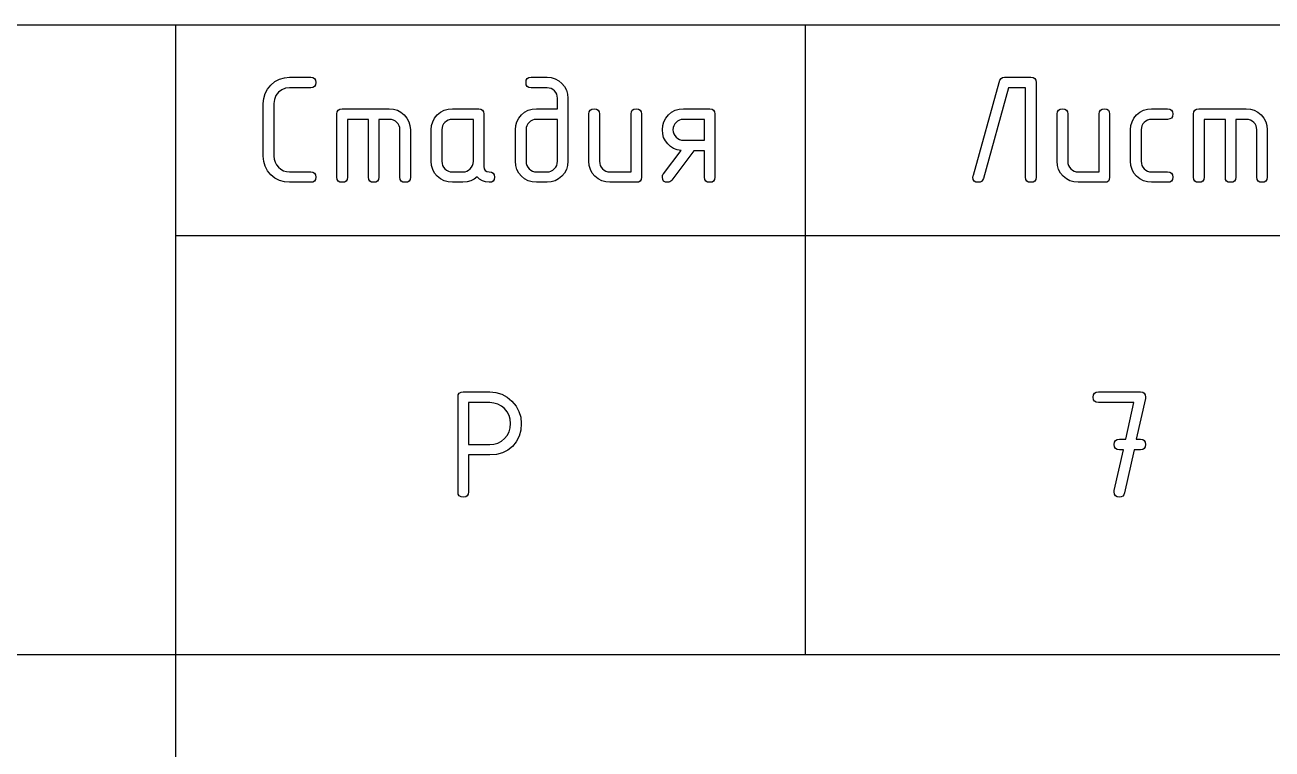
# Model space of a CAD drawing. Header units: millimetres. Extents: x 1 to 1188, y 1 to 840.
# Drawn here: x 1131.23 to 1160.91, y 18.46 to 35.69 of the extents above; entities that cross this region are included whole.
import ezdxf

# ---------------------------------------------------------------- set-up
doc = ezdxf.new("R2010")
doc.units = ezdxf.units.MM
doc.layers.add('GEOMETRY', color=7, linetype='Continuous')
doc.layers.add('TEXT_OUTLINE', color=7, linetype='Continuous')

msp = doc.modelspace()

# ---------------------------------------------------------------- linework, layer by layer
at = {"layer": 'GEOMETRY'}
for points in [[(999.815, 35.694), (1184.79, 35.694)], [(1134.816, 35.694), (1134.816, 5.658)], [(1149.802, 35.694), (1149.802, 20.708)], [(1137.533, 34.45), (1138.035, 34.45)], [(1143.28, 34.45), (1143.661, 34.45)], [(1154.546, 34.45), (1155.174, 34.45)], [(1138.035, 34.197), (1137.533, 34.197)], [(1143.661, 34.197), (1143.28, 34.197)], [(1153.807, 32.118), (1154.419, 34.323)], [(1155.047, 32.074), (1155.047, 34.197), (1154.645, 34.197), (1154.044, 32.036)], [(1155.301, 34.323), (1155.301, 32.074)], [(1143.407, 33.7), (1143.909, 33.7), (1143.909, 33.948)], [(1144.157, 33.948), (1144.157, 32.449)], [(1136.905, 32.57), (1136.905, 33.822)], [(1137.159, 33.822), (1137.159, 32.57)], [(1138.654, 32.074), (1138.654, 33.574)], [(1138.781, 33.7), (1139.906, 33.7)], [(1141.406, 33.7), (1142.034, 33.7)], [(1142.155, 33.574), (1142.155, 32.322)], [(1144.655, 32.449), (1144.655, 33.574)], [(1144.908, 33.574), (1144.908, 32.449)], [(1145.156, 32.196), (1145.658, 32.196), (1145.658, 33.574)], [(1145.906, 33.574), (1145.906, 32.074)], [(1146.906, 33.7), (1147.534, 33.7)], [(1147.655, 33.574), (1147.655, 32.074)], [(1155.797, 32.449), (1155.797, 33.574)], [(1156.051, 33.574), (1156.051, 32.449)], [(1156.299, 32.196), (1156.801, 32.196), (1156.801, 33.574)], [(1157.049, 33.574), (1157.049, 32.074)], [(1158.048, 33.7), (1158.423, 33.7)], [(1159.048, 32.074), (1159.048, 33.574)], [(1159.175, 33.7), (1160.299, 33.7)], [(1139.41, 32.074), (1139.41, 33.447), (1138.908, 33.447), (1138.908, 32.074)], [(1139.906, 33.447), (1139.658, 33.447), (1139.658, 32.074)], [(1141.907, 33.447), (1141.406, 33.447)], [(1141.907, 32.449), (1141.907, 33.447)], [(1143.909, 32.449), (1143.909, 33.447), (1143.407, 33.447)], [(1146.906, 32.951), (1147.407, 32.951), (1147.407, 33.447), (1146.906, 33.447)], [(1158.423, 33.447), (1158.048, 33.447)], [(1159.803, 32.074), (1159.803, 33.447), (1159.301, 33.447), (1159.301, 32.074)], [(1160.299, 33.447), (1160.051, 33.447), (1160.051, 32.074)], [(1140.159, 32.074), (1140.159, 33.199)], [(1140.407, 33.199), (1140.407, 32.074)], [(1140.904, 32.449), (1140.904, 33.199)], [(1141.158, 33.199), (1141.158, 32.449)], [(1142.905, 32.449), (1142.905, 33.199)], [(1143.159, 33.199), (1143.159, 32.449)], [(1157.547, 32.449), (1157.547, 33.199)], [(1157.8, 33.199), (1157.8, 32.449)], [(1160.553, 32.074), (1160.553, 33.199)], [(1160.801, 33.199), (1160.801, 32.074)], [(1146.431, 32.146), (1146.85, 32.703)], [(1147.407, 32.074), (1147.407, 32.697), (1147.154, 32.697), (1146.63, 31.997)], [(1137.533, 32.196), (1138.035, 32.196)], [(1141.406, 32.196), (1141.659, 32.196)], [(1143.407, 32.196), (1143.661, 32.196)], [(1158.048, 32.196), (1158.423, 32.196)], [(1138.035, 31.948), (1137.533, 31.948)], [(1141.659, 31.948), (1141.406, 31.948)], [(1143.661, 31.948), (1143.407, 31.948)], [(1145.785, 31.948), (1145.156, 31.948)], [(1156.927, 31.948), (1156.299, 31.948)], [(1158.423, 31.948), (1158.048, 31.948)], [(1134.816, 30.678), (1184.79, 30.678)], [(1141.541, 24.581), (1141.541, 26.83)], [(1141.667, 26.957), (1142.296, 26.957)], [(1156.78, 26.957), (1157.784, 26.957)], [(1157.905, 26.836), (1157.905, 26.803), (1157.684, 25.833), (1157.784, 25.833)], [(1141.794, 26.704), (1141.794, 25.706), (1142.296, 25.706)], [(1142.296, 26.704), (1141.794, 26.704)], [(1157.282, 25.833), (1157.431, 25.833), (1157.624, 26.704), (1156.78, 26.704)], [(1157.155, 24.581), (1157.155, 24.609), (1157.376, 25.579)], [(1157.376, 25.579), (1157.282, 25.579)], [(1157.784, 25.579), (1157.629, 25.579), (1157.403, 24.554)], [(1142.296, 25.458), (1141.794, 25.458), (1141.794, 24.581)], [(999.815, 20.708), (1064.776, 20.708), (1184.79, 20.708)]]:
    msp.add_lwpolyline(points, dxfattribs=at)
at = {"layer": 'TEXT_OUTLINE'}
for points in [[(1137.087, 34.263), (1137.185, 34.344), (1137.292, 34.403), (1137.408, 34.438), (1137.533, 34.45)], [(1138.035, 34.45), (1138.088, 34.442), (1138.126, 34.418), (1138.149, 34.379), (1138.156, 34.323)], [(1143.159, 34.323), (1143.166, 34.379), (1143.189, 34.418), (1143.227, 34.442), (1143.28, 34.45)], [(1143.661, 34.45), (1143.761, 34.441), (1143.853, 34.413), (1143.937, 34.366), (1144.013, 34.301)], [(1154.419, 34.323), (1154.439, 34.379), (1154.467, 34.418), (1154.502, 34.442), (1154.546, 34.45)], [(1155.174, 34.45), (1155.229, 34.442), (1155.269, 34.418), (1155.293, 34.379), (1155.301, 34.323)], [(1136.905, 33.822), (1136.916, 33.946), (1136.951, 34.061), (1137.007, 34.167), (1137.087, 34.263)], [(1137.533, 34.197), (1137.432, 34.185), (1137.345, 34.151), (1137.27, 34.094), (1137.208, 34.015)], [(1138.156, 34.323), (1138.149, 34.267), (1138.126, 34.228), (1138.088, 34.204), (1138.035, 34.197)], [(1143.28, 34.197), (1143.227, 34.204), (1143.189, 34.228), (1143.166, 34.267), (1143.159, 34.323)], [(1143.837, 34.125), (1143.799, 34.156), (1143.756, 34.178), (1143.71, 34.192), (1143.661, 34.197)], [(1144.013, 34.301), (1144.076, 34.225), (1144.121, 34.141), (1144.148, 34.049), (1144.157, 33.948)], [(1137.208, 34.015), (1137.187, 33.969), (1137.171, 33.922), (1137.162, 33.873), (1137.159, 33.822)], [(1143.909, 33.948), (1143.904, 33.998), (1143.89, 34.044), (1143.868, 34.087), (1143.837, 34.125)], [(1138.654, 33.574), (1138.662, 33.629), (1138.686, 33.669), (1138.725, 33.692), (1138.781, 33.7)], [(1139.906, 33.7), (1140.006, 33.691), (1140.098, 33.663), (1140.182, 33.617), (1140.258, 33.552)], [(1140.258, 33.552), (1140.324, 33.475), (1140.37, 33.391), (1140.398, 33.299), (1140.407, 33.199)], [(1140.904, 33.199), (1140.913, 33.299), (1140.939, 33.391), (1140.984, 33.475), (1141.047, 33.552)], [(1141.047, 33.552), (1141.125, 33.617), (1141.211, 33.663), (1141.304, 33.691), (1141.406, 33.7)], [(1142.034, 33.7), (1142.087, 33.692), (1142.125, 33.669), (1142.148, 33.629), (1142.155, 33.574)], [(1142.905, 33.199), (1142.914, 33.299), (1142.941, 33.391), (1142.986, 33.475), (1143.049, 33.552)], [(1143.049, 33.552), (1143.127, 33.617), (1143.212, 33.663), (1143.306, 33.691), (1143.407, 33.7)], [(1144.655, 33.574), (1144.662, 33.629), (1144.686, 33.669), (1144.726, 33.692), (1144.781, 33.7)], [(1144.781, 33.7), (1144.837, 33.692), (1144.876, 33.669), (1144.9, 33.629), (1144.908, 33.574)], [(1145.658, 33.574), (1145.666, 33.629), (1145.689, 33.669), (1145.729, 33.692), (1145.785, 33.7)], [(1145.785, 33.7), (1145.837, 33.692), (1145.875, 33.669), (1145.898, 33.629), (1145.906, 33.574)], [(1146.404, 33.199), (1146.413, 33.299), (1146.439, 33.391), (1146.484, 33.475), (1146.547, 33.552)], [(1146.547, 33.552), (1146.625, 33.617), (1146.711, 33.663), (1146.804, 33.691), (1146.906, 33.7)], [(1147.534, 33.7), (1147.587, 33.692), (1147.624, 33.669), (1147.647, 33.629), (1147.655, 33.574)], [(1155.797, 33.574), (1155.805, 33.629), (1155.829, 33.669), (1155.868, 33.692), (1155.924, 33.7)], [(1155.924, 33.7), (1155.98, 33.692), (1156.019, 33.669), (1156.043, 33.629), (1156.051, 33.574)], [(1156.801, 33.574), (1156.808, 33.629), (1156.832, 33.669), (1156.872, 33.692), (1156.927, 33.7)], [(1156.927, 33.7), (1156.98, 33.692), (1157.018, 33.669), (1157.041, 33.629), (1157.049, 33.574)], [(1157.547, 33.199), (1157.556, 33.299), (1157.582, 33.391), (1157.627, 33.475), (1157.69, 33.552)], [(1157.69, 33.552), (1157.768, 33.617), (1157.854, 33.663), (1157.947, 33.691), (1158.048, 33.7)], [(1158.423, 33.7), (1158.478, 33.692), (1158.518, 33.669), (1158.542, 33.629), (1158.55, 33.574)], [(1158.55, 33.574), (1158.542, 33.518), (1158.518, 33.478), (1158.478, 33.455), (1158.423, 33.447)], [(1159.048, 33.574), (1159.056, 33.629), (1159.079, 33.669), (1159.119, 33.692), (1159.175, 33.7)], [(1160.299, 33.7), (1160.399, 33.691), (1160.491, 33.663), (1160.576, 33.617), (1160.652, 33.552)], [(1160.652, 33.552), (1160.717, 33.475), (1160.763, 33.391), (1160.791, 33.299), (1160.801, 33.199)], [(1140.088, 33.375), (1140.049, 33.406), (1140.006, 33.429), (1139.958, 33.442), (1139.906, 33.447)], [(1140.159, 33.199), (1140.155, 33.249), (1140.141, 33.295), (1140.118, 33.337), (1140.088, 33.375)], [(1141.229, 33.375), (1141.198, 33.337), (1141.175, 33.295), (1141.162, 33.249), (1141.158, 33.199)], [(1141.406, 33.447), (1141.355, 33.442), (1141.309, 33.429), (1141.267, 33.406), (1141.229, 33.375)], [(1143.231, 33.375), (1143.199, 33.337), (1143.177, 33.295), (1143.163, 33.249), (1143.159, 33.199)], [(1143.407, 33.447), (1143.356, 33.442), (1143.31, 33.429), (1143.268, 33.406), (1143.231, 33.375)], [(1146.729, 33.375), (1146.698, 33.337), (1146.675, 33.295), (1146.662, 33.249), (1146.657, 33.199)], [(1146.906, 33.447), (1146.855, 33.442), (1146.809, 33.429), (1146.767, 33.406), (1146.729, 33.375)], [(1157.872, 33.375), (1157.84, 33.337), (1157.818, 33.295), (1157.805, 33.249), (1157.8, 33.199)], [(1158.048, 33.447), (1157.998, 33.442), (1157.951, 33.429), (1157.909, 33.406), (1157.872, 33.375)], [(1160.481, 33.375), (1160.442, 33.406), (1160.399, 33.429), (1160.351, 33.442), (1160.299, 33.447)], [(1160.553, 33.199), (1160.548, 33.249), (1160.534, 33.295), (1160.512, 33.337), (1160.481, 33.375)], [(1146.531, 32.863), (1146.475, 32.937), (1146.435, 33.018), (1146.412, 33.105), (1146.404, 33.199)], [(1146.657, 33.199), (1146.662, 33.148), (1146.675, 33.102), (1146.698, 33.06), (1146.729, 33.022)], [(1146.729, 33.022), (1146.769, 32.991), (1146.812, 32.969), (1146.857, 32.955), (1146.906, 32.951)], [(1146.85, 32.703), (1146.758, 32.721), (1146.673, 32.753), (1146.598, 32.801), (1146.531, 32.863)], [(1137.087, 32.129), (1137.007, 32.225), (1136.951, 32.33), (1136.916, 32.445), (1136.905, 32.57)], [(1137.159, 32.57), (1137.165, 32.496), (1137.186, 32.427), (1137.22, 32.363), (1137.269, 32.306)], [(1141.047, 32.091), (1140.984, 32.169), (1140.939, 32.255), (1140.913, 32.348), (1140.904, 32.449)], [(1141.158, 32.449), (1141.162, 32.398), (1141.175, 32.351), (1141.198, 32.307), (1141.229, 32.267)], [(1141.83, 32.267), (1141.864, 32.307), (1141.888, 32.351), (1141.902, 32.398), (1141.907, 32.449)], [(1143.049, 32.091), (1142.986, 32.169), (1142.941, 32.255), (1142.914, 32.348), (1142.905, 32.449)], [(1143.159, 32.449), (1143.163, 32.398), (1143.177, 32.351), (1143.199, 32.307), (1143.231, 32.267)], [(1143.831, 32.267), (1143.865, 32.307), (1143.889, 32.351), (1143.904, 32.398), (1143.909, 32.449)], [(1144.157, 32.449), (1144.147, 32.348), (1144.119, 32.255), (1144.073, 32.169), (1144.008, 32.091)], [(1144.798, 32.091), (1144.735, 32.169), (1144.69, 32.255), (1144.663, 32.348), (1144.655, 32.449)], [(1144.908, 32.449), (1144.913, 32.398), (1144.926, 32.351), (1144.948, 32.307), (1144.98, 32.267)], [(1155.941, 32.091), (1155.878, 32.169), (1155.833, 32.255), (1155.806, 32.348), (1155.797, 32.449)], [(1156.051, 32.449), (1156.055, 32.398), (1156.069, 32.351), (1156.091, 32.307), (1156.123, 32.267)], [(1157.69, 32.091), (1157.627, 32.169), (1157.582, 32.255), (1157.556, 32.348), (1157.547, 32.449)], [(1157.8, 32.449), (1157.805, 32.398), (1157.818, 32.351), (1157.84, 32.307), (1157.872, 32.267)], [(1137.533, 31.948), (1137.408, 31.959), (1137.292, 31.993), (1137.185, 32.05), (1137.087, 32.129)], [(1137.269, 32.306), (1137.327, 32.257), (1137.39, 32.223), (1137.459, 32.202), (1137.533, 32.196)], [(1138.035, 32.196), (1138.088, 32.188), (1138.126, 32.165), (1138.149, 32.127), (1138.156, 32.074)], [(1138.156, 32.074), (1138.149, 32.018), (1138.126, 31.979), (1138.088, 31.955), (1138.035, 31.948)], [(1138.781, 31.948), (1138.725, 31.955), (1138.686, 31.979), (1138.662, 32.018), (1138.654, 32.074)], [(1138.908, 32.074), (1138.9, 32.018), (1138.876, 31.979), (1138.836, 31.955), (1138.781, 31.948)], [(1139.531, 31.948), (1139.478, 31.955), (1139.44, 31.979), (1139.417, 32.018), (1139.41, 32.074)], [(1139.658, 32.074), (1139.65, 32.018), (1139.626, 31.979), (1139.586, 31.955), (1139.531, 31.948)], [(1140.28, 31.948), (1140.227, 31.955), (1140.189, 31.979), (1140.167, 32.018), (1140.159, 32.074)], [(1140.407, 32.074), (1140.399, 32.018), (1140.375, 31.979), (1140.336, 31.955), (1140.28, 31.948)], [(1141.406, 31.948), (1141.304, 31.956), (1141.211, 31.983), (1141.125, 32.028), (1141.047, 32.091)], [(1141.229, 32.267), (1141.269, 32.236), (1141.312, 32.213), (1141.357, 32.2), (1141.406, 32.196)], [(1141.659, 32.196), (1141.707, 32.2), (1141.751, 32.213), (1141.792, 32.236), (1141.83, 32.267)], [(1141.995, 32.08), (1141.923, 32.022), (1141.842, 31.981), (1141.755, 31.956), (1141.659, 31.948)], [(1142.282, 31.948), (1142.198, 31.956), (1142.122, 31.981), (1142.054, 32.022), (1141.995, 32.08)], [(1142.155, 32.322), (1142.163, 32.267), (1142.187, 32.227), (1142.226, 32.203), (1142.282, 32.196)], [(1142.282, 32.196), (1142.337, 32.188), (1142.377, 32.165), (1142.401, 32.127), (1142.409, 32.074)], [(1142.409, 32.074), (1142.401, 32.018), (1142.377, 31.979), (1142.337, 31.955), (1142.282, 31.948)], [(1143.407, 31.948), (1143.306, 31.956), (1143.212, 31.983), (1143.127, 32.028), (1143.049, 32.091)], [(1143.231, 32.267), (1143.27, 32.236), (1143.313, 32.213), (1143.359, 32.2), (1143.407, 32.196)], [(1143.661, 32.196), (1143.708, 32.2), (1143.753, 32.213), (1143.794, 32.236), (1143.831, 32.267)], [(1144.008, 32.091), (1143.932, 32.028), (1143.849, 31.983), (1143.758, 31.956), (1143.661, 31.948)], [(1145.156, 31.948), (1145.055, 31.956), (1144.962, 31.983), (1144.876, 32.028), (1144.798, 32.091)], [(1144.98, 32.267), (1145.02, 32.236), (1145.062, 32.213), (1145.108, 32.2), (1145.156, 32.196)], [(1145.906, 32.074), (1145.898, 32.018), (1145.875, 31.979), (1145.837, 31.955), (1145.785, 31.948)], [(1146.404, 32.074), (1146.405, 32.095), (1146.41, 32.114), (1146.419, 32.131), (1146.431, 32.146)], [(1146.531, 31.948), (1146.475, 31.955), (1146.435, 31.979), (1146.412, 32.018), (1146.404, 32.074)], [(1147.534, 31.948), (1147.478, 31.955), (1147.438, 31.979), (1147.415, 32.018), (1147.407, 32.074)], [(1147.655, 32.074), (1147.647, 32.018), (1147.624, 31.979), (1147.587, 31.955), (1147.534, 31.948)], [(1153.796, 32.074), (1153.797, 32.081), (1153.799, 32.091), (1153.802, 32.103), (1153.807, 32.118)], [(1153.923, 31.948), (1153.867, 31.955), (1153.827, 31.979), (1153.804, 32.018), (1153.796, 32.074)], [(1155.174, 31.948), (1155.118, 31.955), (1155.079, 31.979), (1155.055, 32.018), (1155.047, 32.074)], [(1155.301, 32.074), (1155.293, 32.018), (1155.269, 31.979), (1155.229, 31.955), (1155.174, 31.948)], [(1156.299, 31.948), (1156.198, 31.956), (1156.104, 31.983), (1156.019, 32.028), (1155.941, 32.091)], [(1156.123, 32.267), (1156.162, 32.236), (1156.205, 32.213), (1156.251, 32.2), (1156.299, 32.196)], [(1157.049, 32.074), (1157.041, 32.018), (1157.018, 31.979), (1156.98, 31.955), (1156.927, 31.948)], [(1158.048, 31.948), (1157.947, 31.956), (1157.854, 31.983), (1157.768, 32.028), (1157.69, 32.091)], [(1157.872, 32.267), (1157.912, 32.236), (1157.954, 32.213), (1158, 32.2), (1158.048, 32.196)], [(1158.423, 32.196), (1158.478, 32.188), (1158.518, 32.165), (1158.542, 32.127), (1158.55, 32.074)], [(1158.55, 32.074), (1158.542, 32.018), (1158.518, 31.979), (1158.478, 31.955), (1158.423, 31.948)], [(1159.175, 31.948), (1159.119, 31.955), (1159.079, 31.979), (1159.056, 32.018), (1159.048, 32.074)], [(1159.301, 32.074), (1159.293, 32.018), (1159.269, 31.979), (1159.23, 31.955), (1159.175, 31.948)], [(1159.924, 31.948), (1159.871, 31.955), (1159.833, 31.979), (1159.81, 32.018), (1159.803, 32.074)], [(1160.051, 32.074), (1160.043, 32.018), (1160.019, 31.979), (1159.979, 31.955), (1159.924, 31.948)], [(1160.674, 31.948), (1160.621, 31.955), (1160.583, 31.979), (1160.56, 32.018), (1160.553, 32.074)], [(1160.801, 32.074), (1160.793, 32.018), (1160.769, 31.979), (1160.729, 31.955), (1160.674, 31.948)], [(1146.63, 31.997), (1146.609, 31.975), (1146.585, 31.96), (1146.559, 31.951), (1146.531, 31.948)], [(1154.044, 32.036), (1154.026, 31.997), (1154, 31.969), (1153.965, 31.953), (1153.923, 31.948)], [(1141.541, 26.83), (1141.548, 26.886), (1141.572, 26.925), (1141.612, 26.949), (1141.667, 26.957)], [(1142.296, 26.957), (1142.444, 26.943), (1142.582, 26.902), (1142.709, 26.833), (1142.825, 26.737)], [(1142.825, 26.737), (1142.921, 26.621), (1142.99, 26.494), (1143.032, 26.356), (1143.045, 26.207)], [(1156.654, 26.83), (1156.661, 26.886), (1156.685, 26.925), (1156.725, 26.949), (1156.78, 26.957)], [(1156.78, 26.704), (1156.725, 26.711), (1156.685, 26.735), (1156.661, 26.774), (1156.654, 26.83)], [(1157.784, 26.957), (1157.836, 26.949), (1157.874, 26.926), (1157.897, 26.888), (1157.905, 26.836)], [(1142.649, 26.56), (1142.572, 26.623), (1142.488, 26.668), (1142.396, 26.694), (1142.296, 26.704)], [(1142.792, 26.207), (1142.783, 26.308), (1142.756, 26.4), (1142.711, 26.484), (1142.649, 26.56)], [(1142.649, 25.849), (1142.711, 25.925), (1142.756, 26.01), (1142.783, 26.104), (1142.792, 26.207)], [(1143.045, 26.207), (1143.032, 26.047), (1142.993, 25.903), (1142.927, 25.774), (1142.836, 25.662)], [(1142.296, 25.706), (1142.396, 25.715), (1142.488, 25.741), (1142.572, 25.786), (1142.649, 25.849)], [(1157.155, 25.706), (1157.163, 25.761), (1157.187, 25.801), (1157.226, 25.825), (1157.282, 25.833)], [(1157.784, 25.833), (1157.836, 25.825), (1157.874, 25.801), (1157.897, 25.761), (1157.905, 25.706)], [(1142.836, 25.662), (1142.723, 25.572), (1142.596, 25.509), (1142.453, 25.47), (1142.296, 25.458)], [(1157.282, 25.579), (1157.226, 25.587), (1157.187, 25.61), (1157.163, 25.65), (1157.155, 25.706)], [(1157.905, 25.706), (1157.897, 25.65), (1157.874, 25.61), (1157.836, 25.587), (1157.784, 25.579)], [(1141.667, 24.455), (1141.612, 24.462), (1141.572, 24.486), (1141.548, 24.525), (1141.541, 24.581)], [(1141.794, 24.581), (1141.786, 24.525), (1141.762, 24.486), (1141.723, 24.462), (1141.667, 24.455)], [(1157.282, 24.455), (1157.226, 24.462), (1157.187, 24.486), (1157.163, 24.525), (1157.155, 24.581)], [(1157.403, 24.554), (1157.387, 24.51), (1157.362, 24.479), (1157.327, 24.461), (1157.282, 24.455)]]:
    msp.add_lwpolyline(points, dxfattribs=at)

doc.saveas('drawing.dxf')
